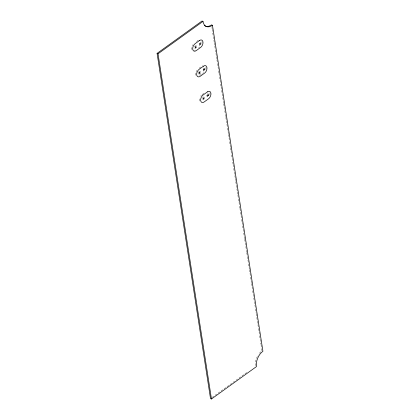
<?xml version="1.0" encoding="UTF-8"?>
<svg xmlns="http://www.w3.org/2000/svg" width="420" height="420" viewBox="0 0 420 420"><rect width="100%" height="100%" fill="white"/><g stroke="black" fill="none" stroke-linecap="round" stroke-linejoin="round"><path stroke-width="0.32" stroke-dasharray="2.1 1.58" d="M194.859 46.342L195.221 45.486M198.109 73.721L198.471 72.865M198.833 72.009L199.196 71.159M203.27 68.817L203.632 67.961M202.808 97.681L203.165 96.826M206.519 96.191L206.882 95.34M207.244 94.484L207.606 93.629M196.607 41.517L198.576 40.094M198.665 47.759L199.652 47.051M199.101 68.25L202.55 65.767M199.684 75.558L203.627 72.718M202.088 94.631L204.057 93.209M212.105 397.446L247.013 372.309M211.911 27.468L212.111 28.76M212.21 29.411L214.216 42.373M214.321 43.019L214.72 45.612M214.82 46.258L216.326 55.981M216.426 56.627L216.825 59.22M216.925 59.866L218.935 72.828M219.035 73.474L219.434 76.067M219.534 76.718L221.041 86.436M221.141 87.087L221.54 89.675M221.639 90.326L223.65 103.283M223.75 103.934L224.149 106.528M224.249 107.174L225.755 116.897M225.855 117.542L226.254 120.136M226.359 120.782L228.365 133.744M228.464 134.389L230.47 147.352M230.57 147.998L230.974 150.591M231.073 151.242L233.079 164.199M233.179 164.85L235.184 177.807M235.284 178.458L235.688 181.052M235.788 181.697L237.29 191.42M237.395 192.066L237.794 194.659M237.893 195.305L239.899 208.268M239.999 208.913L240.403 211.507M240.503 212.153L242.009 221.876M242.109 222.521L242.508 225.115M242.608 225.766L244.613 238.723M244.718 239.374L246.724 252.331M246.823 252.982L249.333 269.183M249.433 269.829L251.438 282.791M251.538 283.437L256.153 313.246M256.252 313.897L260.967 344.353M261.067 345.004L261.97 350.837A11.807 7.24 -66.7 0 0 258.531 354.459M255.402 365.663A11.807 7.24 -66.7 0 1 258.179 355M209.947 92.836A4.263 2.615 -66.7 0 1 209.832 94.852M199.978 101.015A4.263 2.615 -66.7 0 1 199.857 98.17M200.718 96.138A4.263 2.615 -66.7 0 1 201.359 95.288M205.973 67.163A4.263 2.615 -66.7 0 1 205.511 70.229M196.004 75.343A4.263 2.615 -66.7 0 1 196.744 70.466M195.216 50.243A4.263 2.615 -66.7 0 1 194.45 50.663M192.029 49.676A4.263 2.615 -66.7 0 1 191.909 46.83M192.26 45.78A4.263 2.615 -66.7 0 1 192.77 44.798M201.999 41.496A4.263 2.615 -66.7 0 1 201.537 44.562"/><path stroke-width="0.63" d="M195.09 48.458L196.172 45.896M199.526 45.266L200.608 42.704M199.064 74.13L200.146 71.568M203.501 70.933L204.582 68.371M203.033 99.797L204.12 97.235M207.475 96.605L208.556 94.038M157.08 53.377L202.031 21L202.986 21.41A11.807 7.24 -66.7 0 0 212.462 25.284L262.92 351.246A11.807 7.24 -66.7 0 0 256.426 366.623L211.47 399L210.52 398.591L157.08 53.377L158.03 53.786L211.47 399M158.03 53.786L202.986 21.41M199.28 43.659L200.855 44.305M194.838 46.856L196.418 47.502M203.249 69.332L204.829 69.977M198.812 72.523L200.393 73.169M207.223 94.999L208.803 95.645M202.787 98.196L204.367 98.842M212.462 25.284L211.512 24.875A11.807 7.24 -66.7 0 1 204.32 25.473M199.526 40.504L195.09 43.701A4.263 2.615 -66.7 0 0 192.743 49.255A4.263 2.615 -66.7 0 0 196.166 50.652L200.603 47.46A4.263 2.615 -66.7 0 0 202.949 41.905A4.263 2.615 -66.7 0 0 199.526 40.504M203.501 66.176L199.064 69.373A4.263 2.615 -66.7 0 0 196.718 74.923A4.263 2.615 -66.7 0 0 200.141 76.325L204.577 73.127A4.263 2.615 -66.7 0 0 206.923 67.573A4.263 2.615 -66.7 0 0 203.501 66.176M207.475 91.844L203.039 95.041A4.263 2.615 -66.7 0 0 200.692 100.595A4.263 2.615 -66.7 0 0 204.115 101.992L208.551 98.8A4.263 2.615 -66.7 0 0 210.898 93.245A4.263 2.615 -66.7 0 0 207.475 91.844"/></g></svg>
